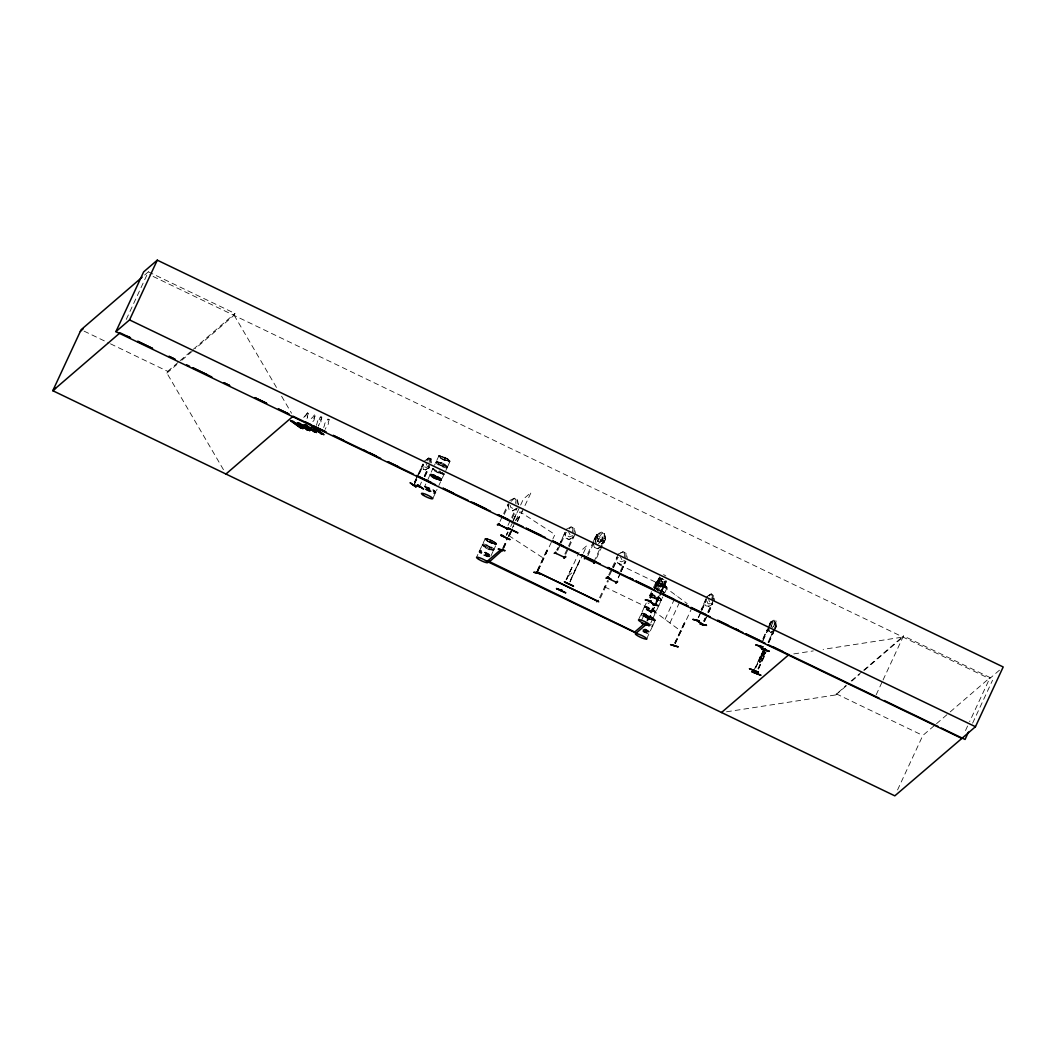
<?xml version="1.0" encoding="UTF-8"?>
<svg xmlns="http://www.w3.org/2000/svg" width="1056" height="1056" viewBox="0 0 1056 1056"><rect width="100%" height="100%" fill="white"/><g stroke="black" fill="none" stroke-linecap="round" stroke-linejoin="round"><path stroke-width="0.75" stroke-dasharray="5 3.75" d="M438.913 455.822L434.544 465.194M447.533 466.765L447.52 466.831A6.244 1.082 24.9 0 1 438.359 463.36A6.244 1.082 24.9 0 1 439.916 462.026A6.244 1.082 24.9 0 1 447.559 466.739L447.388 467.438A6.349 1.096 24.9 0 0 439.56 462.713A6.349 1.096 24.9 0 0 437.976 464.072A6.349 1.096 24.9 0 0 447.308 467.504L445.79 470.593M485.285 538.52L476.744 556.882M493.429 550.546A6.257 1.082 24.9 0 0 485.786 545.82A6.257 1.082 24.9 0 0 484.216 547.166A6.257 1.082 24.9 0 0 493.429 550.546L496.492 543.906A6.23 1.082 24.9 0 0 488.862 539.194L485.628 538.375L486.446 538.481M644.2 607.385L638.682 619.384M651.592 591.584L647.407 600.587M652.78 618.539L658.337 606.646M655.829 612.031L655.868 611.926A6.244 1.082 24.9 0 0 648.239 607.213A6.244 1.082 24.9 0 0 646.681 608.546A6.244 1.082 24.9 0 0 655.868 611.926L655.842 612.084M771.553 627.119L771.593 625.192M493.904 549.595L493.852 549.714A6.349 1.096 24.9 0 1 484.506 546.427A6.349 1.096 24.9 0 1 486.09 545.068A6.349 1.096 24.9 0 1 493.852 549.859L493.838 549.991M652.674 625.944L655.261 620.255A6.23 1.082 24.9 0 0 647.632 615.542A6.23 1.082 24.9 0 0 646.074 616.889A6.23 1.082 24.9 0 0 655.261 620.255M434.491 478.012L439.045 480.018L441.606 479.926L434.135 478.236M441.659 479.556L441.619 479.886A6.27 1.082 24.9 0 1 432.313 476.362A6.27 1.082 24.9 0 1 433.871 475.015L439.534 477.721L441.58 479.794A6.27 1.082 24.9 0 0 433.871 475.015C423.958 471.742 436.088 480.335 435.534 478.421C422.03 471.055 437.923 475.728 441.131 479.292M655.406 620.11C637.217 608.916 645.203 617.734 648.49 618.724M597.392 534.785L594.739 540.896M593.63 540.791L596.587 534.442L601.366 532.092L604.415 533.57L605.537 538.798L604.837 538.111M517.044 504.161L517.295 499.726L518.522 504.874L517.4 499.633L514.325 498.181L509.56 500.531M573.936 532.752L574.187 528.317M602.29 541.886L603.108 533.676L602.118 533.201L598.844 537.623L599.161 539.576L600.151 540.052L601.788 539.035L602.567 537.372L599.57 535.92L594.805 538.256L596.059 543.484M604.309 533.65L604.058 538.098L602.738 540.936L599.702 542.23L597.736 541.292L596.825 538.098L598.145 535.247L601.339 532.237L604.322 533.636L605.642 538.811M625.786 557.687L626.023 553.252M644.16 607.609L647.09 601.234M321.803 417.212L320.8 420.196A2.231 1.65 -53.8 0 1 319.678 423.43L318.384 425.951M660.686 587.162L658.218 585.79L660.62 587.281C668.224 586.542 663.934 571.006 662.006 587.123L659.419 588.43L657.875 587.479L657.36 584.258L661.518 578.279L663.894 579.85L664.594 585.024M713.5 595.465L711.52 602.725L708.959 604.032L707.467 603.082L707.032 599.887M430.254 462.752L430.914 458.621L431.495 463.043L430.848 458.581M443.348 459.677L442.807 459.162L443.758 459.439M444.22 459.624L444.299 459.571M489.654 541.926L489.865 542.441M490.829 542.771L490.433 542.124M485.602 538.402L485.06 538.982L487.172 540.751A6.27 1.082 24.9 0 1 488.756 539.392A6.27 1.082 24.9 0 1 496.426 544.13L496.267 543.193M647.843 618.328L655.34 620.466M652.793 618.473L652.648 619.225A6.349 1.096 24.9 0 0 644.807 614.486A6.349 1.096 24.9 0 0 643.223 615.859A6.349 1.096 24.9 0 0 652.568 619.291L649.849 624.928M659.789 585.737L667.26 587.743L662.455 584.113L655.776 582.226L661.333 586.252M661.148 586.291L661.096 585.816M515.552 503.448L516.094 499.752L515.104 499.277L512.596 502.022M572.444 532.039L572.986 528.343L572.009 527.868L570.332 529.703M624.281 556.974L624.822 553.278L623.845 552.803L622.169 554.638M652.634 626.076L652.265 626.762A6.244 1.082 24.9 0 0 651.895 626.142M775.592 625.693L776.437 626.261L774.365 630.749M775.183 625.522L776.134 621.073L774.114 619.687L770.497 622.195L768.768 625.931M760.808 656.251L760.782 659.776L764.57 652.516M763.871 649.928L763.844 653.453L765.415 651.829M764.372 650.087L759.964 656.66L759.145 661.373M759.092 661.452L759.964 656.66M762.854 656.08C768.649 647.843 763.184 658.865 762.115 655.01L762.749 651.895M762.208 655.05L763.158 650.377M765.006 651.116L764.056 655.789M711.704 599.161L712.47 595.465L711.731 595.003L710.213 596.838M429.092 462.436L429.858 458.99L429.026 458.74M774.233 624.848L774.51 620.743L772.372 623.528M308.26 413.807L307.243 416.275A2.231 1.65 -53.8 0 1 306.055 419.456L306.121 419.509A2.231 1.65 -53.8 0 0 307.243 416.275L307.243 416.275M315.018 416.09L314.015 418.242L315.031 415.76M329.195 419.852L328.178 422.321A2.231 1.65 -53.8 0 1 327.07 425.555L325.116 429.356M764.108 652.463L761.574 657.664L763.686 651.935M775.645 625.495L768.293 642.325M316.298 425.344L317.302 422.704A2.231 1.65 -53.8 0 1 319.163 419.72L320.43 417.041L321.79 417.067M323.677 427.482L324.68 424.829A2.231 1.65 -53.8 0 1 326.555 421.846L328.112 419.06M126.271 319.427L148.368 271.828L234.96 313.46L234.142 315.203L195.466 348.493M223.476 469.722L166.888 373.098L167.706 371.356L178.913 361.706M307.666 412.87L305.54 415.747A2.231 1.65 -53.8 0 0 303.745 418.348M306.61 413.648L305.606 415.8A2.231 1.65 -53.8 0 0 303.679 418.295M414.559 481.919L417.331 475.952M418.031 474.461L422.888 463.993M414.77 482.064L416.156 479.081M416.843 477.589L424.459 461.142M414.493 483.595L417.965 476.124M418.664 474.632L423.509 464.165M414.704 483.727L416.79 479.252M419.562 473.273L423.72 464.31M419.39 486.592L421.463 482.117M424.235 476.137L429.092 465.683M424.446 476.282L429.29 465.828M424.868 476.309L429.026 467.346M425.066 476.454L429.238 467.491M424.552 486.737L425.819 483.991M427.614 480.137L432.841 468.547A6.349 1.096 24.9 0 0 438.385 472.494A6.349 1.096 24.9 0 0 444.299 473.801L438.847 485.536M436.696 477.233L436.154 476.758M444.893 458L445.434 458.212M436.709 477.008L435.811 477.048L436.484 476.85M445.21 458.449L444.55 458.185M432.815 498.538L437.065 489.39M447.572 466.739L450.107 461.208A6.23 1.082 24.9 0 0 442.49 456.496A6.23 1.082 24.9 0 0 440.933 457.842A6.23 1.082 24.9 0 0 450.107 461.208M499.976 521.519L508.345 503.54M491.172 541.121L491.581 540.751M504.253 514.444L509.164 503.936M490.882 556.037L493.429 550.546M507.989 525.373L515.658 508.9M512.266 518.285L517.176 507.791M506.326 535.022L507.672 532.145M513.018 520.621L516.49 513.322L513.15 520.516M506.471 534.904L507.804 532.026M506.642 535.168L508.121 532.184M510.655 526.535L512.794 522.113M513.322 520.78L519.935 506.524M520.634 505.032L523.406 499.052L531.115 492.426L517.559 521.453M502.92 547.813L507.606 537.728M508.266 536.29L511.606 529.096M503.144 547.866L507.83 537.781M508.49 536.342L511.83 529.148M512.279 528.185L515.051 522.205M515.75 520.714L519.908 511.751L554.928 534.508L552.856 538.996M503.514 548.196L506.854 541.002M509.533 535.234L512.2 529.478M503.738 548.249L507.078 541.042M509.744 535.286L512.424 529.531M517.242 521.294L522.06 511.117M537.359 570.187L547.602 548.645L537.583 570.24M537.953 570.57L548.196 549.028L547.378 548.592M538.177 570.623L552.156 540.487M558.254 547.127L556.868 550.11L559.693 544.091M558.954 545.622L566.465 529.122M560.393 542.599L565.237 532.145M557.687 550.506L560.512 544.487M561.158 543.035L566.056 532.528M564.881 553.964L573.263 535.999M565.699 554.347L568.524 548.341M569.171 546.889L575.428 533.452M566.069 579.652L572.207 566.584L566.504 579.691M566.372 579.797L579.124 552.328M570.293 580.325L579.784 560.063L569.936 581.909M570.082 581.803L582.674 554.651M583.374 553.159L586.832 545.688L580.232 551.377M587.677 553.951L596.746 534.481L597.59 534.626M587.796 555.839L594.092 542.348M595.069 541.886L596.389 539.048L599.584 536.026M597.076 541.411L600.362 537.002L601.339 537.464L600.798 541.16L598.382 543.84M593.67 562.241L604.758 538.336L605.576 538.732L595.808 559.693M605.669 538.798L602.105 546.414L597.34 548.75L594.29 547.285L593.036 542.058M618.301 554.044L616.546 557.845L617.786 563.072L620.862 564.524L625.627 562.188M608.705 575.032L617.087 557.066M609.523 575.428L612.348 569.408M612.995 567.956L617.892 557.462M599.584 597.683L607.662 580.364M613.655 567.442L615.727 562.967L663.815 586.093L655.736 603.491M600.402 598.079L608.467 580.76M620.189 571.428L625.099 560.921M620.308 573.302L617.536 579.282L620.36 573.263M621.007 571.811L625.852 561.356L621.06 571.771M653.374 587.73L655.948 582.212M663.986 579.77L661.584 578.292L657.4 580.602L655.631 584.39L656.304 589.657M649.796 597.762L651.882 593.287M654.654 587.308L659.71 576.893L654.852 587.347M650.008 597.802L652.08 593.327M650.443 598.158L660.145 577.249L659.512 576.853L655.697 584.404L656.383 589.578A6.257 1.082 24.9 0 1 657.888 590.093M650.641 598.198L659.657 578.78M660.607 577.553L659.287 580.404L659.776 583.598L661.32 584.562L663.92 583.268L665.24 580.43M641.48 620.387L644.054 614.869M661.756 578.266L660.977 579.929L661.861 582.371L664.066 579.704M660.7 585.618L660.528 586.133M646.853 620.413L652.925 607.411M656.106 601.656L660.264 592.693M660.95 591.202L665.808 580.747L666.653 581.183L661.795 591.637M647.275 620.849L653.294 607.9M654.918 604.679L659.076 595.716M659.762 594.224L666.006 580.787M647.539 620.928L655.552 603.649M648.424 619.766L657.109 601.049M656.383 589.578L658.706 591.136L662.825 588.812L666.653 581.183L656.053 603.544M648.688 619.846L656.04 604.006M649.915 617.364L650.522 617.272M656.251 603.583L661.096 593.129M658.574 606.131L662.825 596.983M664.607 593.142L667.154 587.598A6.23 1.082 24.9 0 0 659.525 582.886A6.23 1.082 24.9 0 0 657.967 584.232A6.23 1.082 24.9 0 0 667.154 587.598M646.681 638.788L652.252 626.802M665.042 619.37L676.13 595.465M669.94 622.987L679.655 602.065M674.678 642.972L684.961 621.456L674.942 643.051M675.167 643.328L685.436 621.812L684.697 621.39M675.418 643.408L691.482 608.784M708.312 606.751C720.944 599.161 701.012 613.47 705.408 600.046L707.164 596.257L701.065 609.8M701.276 609.84L706.121 599.386M698.214 617.654L700.986 611.688M701.686 610.196L706.53 599.729M698.425 617.707L701.197 611.728M701.884 610.236L706.055 601.273M703.679 621.113L705.065 618.13M707.837 612.15L712.681 601.696M703.877 621.152L705.276 618.169M708.048 612.19L712.892 601.735M704.286 621.509L707.758 614.038M708.444 612.546L712.615 603.583M704.497 621.548L707.969 614.077M708.655 612.586L712.826 603.623M762.947 638.656L767.118 629.693M768.847 625.944L770.576 622.222L774.18 619.832L771.448 622.868M763.198 638.722L768.742 626.776M769.441 625.284L770.458 622.129M762.775 640.517L767.633 630.062M768.319 628.571L771.157 622.235M763.026 640.583L769.27 627.145M769.956 625.64L771.342 622.657L770.576 622.222M773.454 626.657L776.054 621.06L776.279 626.221L774.51 630.01L770.854 632.452L768.913 630.894L770.774 632.425M770.893 626.644L774.193 619.714M753.799 670.547L762.115 652.621M755.396 667.828L763.026 651.394M755.713 667.946L763.33 651.512M768.055 642.259L774.286 628.822M759.396 661.901L764.399 651.13M762.458 655.591L763.594 653.136M768.57 642.629L776.437 626.261M768.821 642.695L773.665 632.24M758.01 668.659L765.64 652.225M758.221 668.923L765.943 652.344M758.538 669.042L765.468 654.113M726.515 711.797L835.718 694.94L846.212 685.252M876.163 694.835L882.341 681.503M883.04 680.024L903.5 635.936L990.079 677.582L969.619 721.657M897.547 789.954L922.838 735.464L935.286 724.746M965.501 730.554L968.933 723.149M972.616 723.175L992.561 680.222M318.305 425.898L319.678 423.43M314.437 414.823L312.391 417.767A2.231 1.65 -53.8 0 0 310.517 420.737L310.596 420.803M427.574 460.812L429.092 458.792M662.112 579.374L659.076 583.81L659.934 586.225L662.178 583.572L662.891 579.85L662.046 579.361M426.637 460.363L428.485 457.934L430.914 458.621M320.311 417.318L320.971 416.816M759.053 661.333L759.884 662.442L762.419 659.551M709.302 596.046L711.19 594.026M511.13 501.323L514.338 498.3L509.665 500.597M569.105 528.911L571.23 526.891L574.292 528.238L575.533 533.478M144.632 275.035L148.368 271.828M180.154 360.624L234.96 313.46M166.888 373.098L176.827 364.531M181.804 360.254L194.225 349.562M515.618 520.12L520.014 516.318M596.746 534.481L597.538 534.956M568.036 576.22L575.744 569.593M851.189 680.962L862.396 671.312M863.636 670.243L903.5 635.936M835.718 694.94L846.938 685.304M851.915 681.014L859.386 674.573M864.362 670.296L902.972 637.058L823.112 649.387M936.527 723.677L948.988 712.958M950.228 711.889L990.079 677.582M999.478 670.164L989.564 678.704L149.569 274.745M490.908 540.949L491.555 541.306M661.544 584.575L662.006 584.852M649.744 617.166L650.338 617.219M656.212 600.257L657.07 600.613M772.174 627.554L773.467 626.512M424.459 461.155L428.551 457.987L430.835 458.713M327.809 419.179L329.3 419.641M428.934 465.59L426.347 467.425L424.829 467.016L424.354 464.35M599.214 542.375L602.131 540.276L598.937 541.543L597.934 538.27L598.184 541.86M774.391 629.904L770.854 632.452M708.51 595.465L711.203 593.908L713.579 595.386L714.107 600.613L713.579 595.386M707.282 596.35L711.256 594.04M516.806 508.583L512.12 510.893L509.15 509.48M516.886 508.662L512.107 511.025L509.045 509.56L507.817 504.306M566.557 529.188L571.243 526.759M568.999 539.497L573.698 537.174L568.999 539.616L565.95 538.151L564.722 532.897L566.056 538.058L569.012 539.484M601.458 543.682L603.821 542.507L601.498 543.774M597.34 548.632L600.877 546.889M620.677 552.882L623.08 551.694L626.142 553.159L627.37 558.413M618.394 554.11L623.08 551.813M572.629 535.603L569.593 536.897L567.613 535.946L566.716 532.765M624.466 560.525L621.43 561.832L619.463 560.881L618.552 557.687M444.602 458.119L445.315 458.489M442.873 459.149L450.226 461.353L445.421 457.723L438.728 455.836L443.942 459.65M444.431 459.941L443.692 459.716M436.735 477.47L436.286 476.863M441.065 480.11L440.26 480.005M793.769 653.915L813.331 650.905M435.191 478.526L434.333 478.064M489.588 541.913L496.505 544.157A6.27 1.082 24.9 0 1 487.199 540.738L486.156 540.052M660.119 585.79L660.172 585.922M660.475 586.172L661.478 586.291M307.586 412.817L308.365 413.596M657.769 580.576L658.284 585.803M661.742 584.509L662.363 584.602M494.142 543.893L495.238 544.157M660.304 585.684L660.845 585.671M649.084 618.697L648.278 618.196L649.202 618.473M426.901 465.366L426.043 463.478M425.634 469.986L429.673 466.778L425.647 469.88L423.364 469.26M768.913 630.973L768.887 627.211M768.834 631.052L768.808 627.224M432.432 474.857L433.739 475.292A6.23 1.082 24.9 0 1 441.382 480.005A6.23 1.082 24.9 0 1 432.208 476.639A6.23 1.082 24.9 0 1 433.765 475.292M436.59 477.325L435.97 477.167M435.376 478.83L434.491 478.46M490.248 542.243L490.829 542.718M762.432 659.617L759.884 662.442M492.835 543.444L489.865 542.124M650.153 619.225L651.605 619.806M649.044 619.014L648.358 618.71M496.228 543.193L488.849 539.167A6.23 1.082 24.9 0 0 487.318 540.54A6.23 1.082 24.9 0 0 496.492 543.906M490.301 539.774L491.792 540.448M570.029 534.719L568.722 532.29M621.865 559.64L620.558 557.212M594.304 547.272L597.353 548.737M512.688 508.306L510.721 507.355L510.114 505.23M617.879 563.006L620.862 564.406M84.044 331.122L108.992 343.121M110.471 343.82L167.706 371.356M836.246 693.832L922.838 735.464M604.639 586.872L652.727 609.985M446.846 458.476L448.114 459.215M489.865 542.058L490.288 542.428M487.172 540.751L490.697 542.348L489.337 542.058M663.551 574.556L665.874 575.995M709.513 601.841L708.682 599.412M508.82 535.643L543.84 558.413M653.255 618.262L654.284 618.948M321.79 418.044L320.8 420.196M320.166 417.569L319.163 419.72M312.827 421.423L312.906 421.476A2.231 1.65 -53.8 0 0 313.949 418.189M663.63 586.252L687.232 603.649M652.542 610.157L681.094 631.198M430.452 475.306L431.178 475.886M234.142 315.203L276.593 387.684M281.582 396.211L291.562 413.266M603.874 542.626L602.633 537.372L603.755 542.612M594.832 538.23L596.165 543.404M422.73 464.878L423.271 469.352M488.083 556.895A6.257 1.082 24.9 0 1 480.137 553.067A6.257 1.082 24.9 0 1 481.417 551.971A6.257 1.082 24.9 0 1 489.364 555.799M489.403 556.816A6.349 1.096 24.9 0 1 480.902 553.12A6.349 1.096 24.9 0 1 481.153 551.443A6.349 1.096 24.9 0 1 489.601 555.43M489.562 556.486A6.349 1.096 24.9 0 1 480.718 552.552A6.349 1.096 24.9 0 1 482.117 551.351A6.349 1.096 24.9 0 1 490.486 555.694M489.68 556.063A6.257 1.082 24.9 0 1 480.652 551.971A6.257 1.082 24.9 0 1 483.226 551.311A6.257 1.082 24.9 0 1 490.934 555.746M642.932 629.336A6.244 1.082 24.9 0 1 649.136 633.481A6.244 1.082 24.9 0 1 641.203 630.841M644.609 629.614A6.349 1.096 24.9 0 1 649.4 633.151L649.48 633.085A6.349 1.096 24.9 0 1 642.787 631.198M652.159 625.786A6.349 1.096 24.9 0 1 652.027 626.657M644.939 628.901A6.257 1.082 24.9 0 1 649.651 632.386L649.638 632.386A6.257 1.082 24.9 0 1 643.13 630.458M644.767 629.284A6.349 1.096 24.9 0 1 649.559 632.808A6.349 1.096 24.9 0 1 642.946 630.854M652.304 625.456A6.349 1.096 24.9 0 1 652.186 626.327M651.697 624.452A6.244 1.082 24.9 0 1 652.278 625.891M441.962 472.415A6.244 1.082 24.9 0 1 442.781 474.461A6.244 1.082 24.9 0 1 434.795 471.055A6.244 1.082 24.9 0 1 433.963 469.022M439.27 470.963A6.244 1.082 24.9 0 1 440.695 471.689M443.19 473.788A6.349 1.096 24.9 0 1 437.065 471.438A6.349 1.096 24.9 0 1 432.96 468.574M443.296 473.365A6.244 1.082 24.9 0 1 437.989 471.412M436.564 470.686A6.244 1.082 24.9 0 1 435.296 469.96M434.28 469.273A6.244 1.082 24.9 0 1 433.58 468.679M425.225 487.806A6.257 1.082 24.9 0 1 433.62 491.449A6.257 1.082 24.9 0 1 433.382 493.112A6.257 1.082 24.9 0 1 425.04 489.179M425.344 487.384A6.349 1.096 24.9 0 1 433.844 491.08A6.349 1.096 24.9 0 1 433.607 492.756A6.349 1.096 24.9 0 1 425.146 488.77M424.961 486.618A6.257 1.082 24.9 0 1 433.752 490.116A6.257 1.082 24.9 0 1 433.501 491.898A6.257 1.082 24.9 0 1 424.842 487.476M424.71 486.961A6.349 1.096 24.9 0 1 433.224 490.261A6.349 1.096 24.9 0 1 434.135 492.518A6.349 1.096 24.9 0 1 425.304 488.426M654.562 587.704A6.257 1.082 24.9 0 1 660.62 590.014A6.257 1.082 24.9 0 1 664.646 592.838M659.38 590.766A6.257 1.082 24.9 0 1 660.805 591.492M656.594 589.103A6.349 1.096 24.9 0 1 661.003 591.109M662.297 591.848A6.349 1.096 24.9 0 1 663.326 592.535M654.324 588.047A6.349 1.096 24.9 0 1 664.198 592.799M648.978 603.596A6.23 1.082 24.9 0 1 647.962 602.91M661.505 599.821L661.531 599.729A6.257 1.082 24.9 0 0 653.888 595.003A6.257 1.082 24.9 0 0 652.331 596.35A6.257 1.082 24.9 0 0 661.544 599.729L661.505 599.795M447.058 467.808L447.058 467.848A6.257 1.082 24.9 0 1 437.844 464.468A6.257 1.082 24.9 0 1 439.402 463.122A6.257 1.082 24.9 0 1 447.058 467.848M652.318 619.595L652.304 619.621A6.244 1.082 24.9 0 1 643.104 616.255A6.244 1.082 24.9 0 1 644.662 614.909A6.244 1.082 24.9 0 1 652.304 619.621M661.069 600.772L661.056 600.798A6.244 1.082 24.9 0 1 651.829 597.458A6.244 1.082 24.9 0 1 653.387 596.112A6.244 1.082 24.9 0 1 661.03 600.824M661.373 600.428L661.346 600.455A6.349 1.096 24.9 0 0 653.532 595.703A6.349 1.096 24.9 0 0 651.948 597.062A6.349 1.096 24.9 0 0 661.294 600.494L661.294 600.494M493.64 550.242L493.614 550.268A6.349 1.096 24.9 0 1 484.348 546.77A6.349 1.096 24.9 0 1 485.932 545.411A6.349 1.096 24.9 0 1 493.693 550.202L493.667 550.229M441.434 480.242L441.408 480.256A6.27 1.082 24.9 0 1 432.089 476.85A6.27 1.082 24.9 0 1 433.646 475.504A6.27 1.082 24.9 0 1 441.316 480.242M513.163 526.271L513.757 526.654L513.163 526.271M487.054 541.081A6.23 1.082 24.9 0 0 496.241 544.447A6.23 1.082 24.9 0 0 488.611 539.748A6.23 1.082 24.9 0 0 487.054 541.081M484.744 546.058A6.244 1.082 24.9 0 0 493.931 549.437A6.244 1.082 24.9 0 0 486.301 544.711A6.244 1.082 24.9 0 0 484.744 546.058M645.823 617.43A6.23 1.082 24.9 0 0 655.01 620.809A6.23 1.082 24.9 0 0 647.381 616.097A6.23 1.082 24.9 0 0 645.823 617.43M645.955 617.1A6.27 1.082 24.9 0 0 655.195 620.492A6.27 1.082 24.9 0 0 647.526 615.754A6.27 1.082 24.9 0 0 645.955 617.1M432.406 476.203A6.23 1.082 24.9 0 0 441.593 479.569A6.23 1.082 24.9 0 0 433.963 474.857A6.23 1.082 24.9 0 0 432.406 476.203M440.682 458.383A6.23 1.082 24.9 0 0 449.856 461.749A6.23 1.082 24.9 0 0 442.24 457.05A6.23 1.082 24.9 0 0 440.682 458.383M440.814 458.053A6.27 1.082 24.9 0 0 450.041 461.446A6.27 1.082 24.9 0 0 442.372 456.707A6.27 1.082 24.9 0 0 440.814 458.053M438.134 463.729A6.349 1.096 24.9 0 0 447.467 467.161A6.349 1.096 24.9 0 0 439.705 462.37A6.349 1.096 24.9 0 0 438.134 463.729M431.957 477.18A6.23 1.082 24.9 0 0 441.131 480.546A6.23 1.082 24.9 0 0 433.514 475.847A6.23 1.082 24.9 0 0 431.957 477.18M657.703 584.8A6.23 1.082 24.9 0 0 666.89 588.166A6.23 1.082 24.9 0 0 659.261 583.466A6.23 1.082 24.9 0 0 657.703 584.8M657.848 584.443A6.27 1.082 24.9 0 0 667.088 587.836A6.27 1.082 24.9 0 0 659.419 583.097A6.27 1.082 24.9 0 0 657.848 584.443M652.106 596.719A6.349 1.096 24.9 0 0 661.452 600.151A6.349 1.096 24.9 0 0 653.69 595.36A6.349 1.096 24.9 0 0 652.106 596.719M646.285 609.259A6.349 1.096 24.9 0 0 655.631 612.691A6.349 1.096 24.9 0 0 647.869 607.9A6.349 1.096 24.9 0 0 646.285 609.259M643.606 615.146A6.257 1.082 24.9 0 0 652.819 618.526A6.257 1.082 24.9 0 0 645.163 613.8A6.257 1.082 24.9 0 0 643.606 615.146M646.153 609.655A6.257 1.082 24.9 0 0 655.367 613.034A6.257 1.082 24.9 0 0 647.711 608.309A6.257 1.082 24.9 0 0 646.153 609.655M643.381 615.516A6.349 1.096 24.9 0 0 652.727 618.948A6.349 1.096 24.9 0 0 644.965 614.156A6.349 1.096 24.9 0 0 643.381 615.516M646.444 608.916A6.349 1.096 24.9 0 0 655.789 612.348A6.349 1.096 24.9 0 0 648.028 607.556A6.349 1.096 24.9 0 0 646.444 608.916"/><path stroke-width="1.5" d="M508.768 528.33L506.933 529.346L508.53 527.683M565.66 556.961L565.435 556.274L563.864 557.99M595.544 561.647L593.828 563.323L595.426 562.069M615.661 582.82L617.509 581.896L617.219 581.17M646.747 638.933L646.694 638.999A6.23 1.082 24.9 0 0 638.933 634.3A6.23 1.082 24.9 0 0 637.375 635.633A6.23 1.082 24.9 0 0 646.549 639.012L646.642 639.025M649.915 625.073L649.836 625.165A6.23 1.082 24.9 0 0 642.101 620.44A6.23 1.082 24.9 0 0 640.543 621.773A6.23 1.082 24.9 0 0 649.717 625.152M652.78 604.56L658.535 605.642M653.057 604.745L658.403 605.656M706.108 625.192L700.445 624.109M417.648 484.889L423.535 488.954M534.244 572.392L540.25 573.698M761.838 649.176L769.177 651.328M768.94 651.156L764.808 649.48M678.084 646.813L670.56 644.609L677.992 646.826M752.07 671.88L760.808 675.114M573.421 586.106L564.353 581.856L573.474 586.08M115.909 331.65L143.642 271.894L157.278 260.159L1003.2 666.97L975.467 726.713L961.831 738.448L115.909 331.65L129.545 319.915L157.278 260.159M489.496 561.277L489.152 562.03L503.039 549.648L502.735 550.598L502.748 549.582M502.405 549.252L501.798 550.11M502.616 549.358L501.89 550.15L502.669 550.559M536.699 571.626L536.29 572.524L537.174 572.959M536.91 571.679L536.21 572.458L537.095 572.906M536.554 572.563L537.504 572.035L537.161 572.972M537.478 571.679L536.738 572.814L537.464 572.022M565.673 592.746L556.538 588.562L561.99 590.502M561.277 590.766L561.739 590M561.515 589.618L560.908 590.542M586.423 557.238L584.311 558.743L586.159 557.621M607.754 577.17C606.038 578.86 610.487 578.384 607.543 577.051L606.025 578.345L607.794 577.104L607.226 577.975L616.282 582.252L615.424 581.935M607.398 578.081L607.688 577.064M645.823 624.518C646.351 622.961 646.721 625.033 645.11 624.162L645.572 623.251L645.163 624.122L646.074 624.558L636.187 633.112L487.106 561.422L500.742 549.688L502.339 550.453M764.927 648.82L765.164 650.14L765.376 648.991M765.178 648.886L764.518 649.717M765.336 648.978L764.821 649.783M961.831 738.448L894.815 795.841L721.512 712.496L789.043 654.535M968.484 732.059L965.052 739.464L941.292 728.033M509.824 539.656L500.821 535.3L509.942 539.471M556.538 588.562L565.62 592.852M758.208 672.118L749.404 668.672L758.366 672.157M410.243 482.816L416.117 486.908M415.76 486.882L410.269 482.922M641.612 623.251L649.334 625.706L641.916 623.344M762.788 646.853L755.674 644.899L763.092 646.985M498.34 549.12L505.098 550.691L498.406 549.08M693.198 619.476L699.27 620.875L692.842 619.357M651.301 601.154L645.163 599.94L650.932 601.036M80.309 331.452L83.107 328.878M55.598 388.133L52.8 390.707L721.631 712.562M499.237 523.816L497.785 524.898M554.202 553.384L555.707 552.13M596.534 601.709L598.105 600.468M142.138 277.187L81.114 329.71L52.8 390.707L120.054 332.825L130.416 337.801M225.826 474.118L293.066 416.236L325.736 431.944M497.297 524.819L498.815 523.525M507.5 528.792L498.538 524.41M506.959 529.386L508.411 528.145M487.463 560.683L636.464 632.874M556.393 553.529L555.641 553.08M564.194 558.149L565.66 556.921M585.618 558.452L594.409 562.69M608.52 577.843L611.318 579.19M634.709 632.029L644.345 623.74L646.1 624.571M290.413 420.618L300.538 427.904M302.702 428.538L292.736 421.331M307.019 429.779L297.528 422.704M297.251 422.611L307.864 430.003L307.27 429.686M299.191 423.192L309.83 430.584L299.68 423.337M303.996 424.565L314.635 431.957L304.352 424.644M300.524 427.614L301.039 428.063M306.002 425.146L316.615 432.538L316.008 432.208M315.81 432.313L305.976 425.146M321.697 434.003L311.837 426.809M307.006 429.739L307.811 430.016M313.672 427.376L314.081 427.337M309.289 430.439L309.791 430.597M321.209 433.858L321.499 433.963M311.375 426.703L312.088 426.73M323.479 434.544L313.342 427.244M413.213 484.915L420.037 486.763M420.275 486.948L413.675 485.021M754.34 670.956L756.532 673.57M555.43 553.08L564.406 557.383L563.653 556.948M598.726 601.867L597.934 601.405M533.861 572.207L540.619 573.91M753.733 670.547L756.241 673.266M423.522 489.007L417.371 484.77M762.062 649.361L769.164 651.367M655.631 605.114L648.754 600.851M655.314 605.022L648.344 600.732M702.86 624.479L696.551 620.36M751.925 671.774L760.729 675.22M696.524 620.347L703.19 624.571M129.545 319.915L975.467 726.713M137.808 341.365L152.618 348.48L137.861 341.326M174.821 359.159L168.894 356.308L174.86 359.132M186.661 364.848L189.618 366.274M211.82 376.952L192.575 367.699L207.412 374.801M229.588 385.493L223.661 382.642L229.601 385.48M305.105 421.819L311.045 424.67M314.015 426.096L325.882 431.812M333.313 435.376L343.702 440.378M363 449.658L365.97 451.084M368.94 452.509L376.358 456.073M388.238 461.789L398.627 466.792M417.925 476.071L431.284 482.5M443.164 488.202L453.552 493.205M472.85 502.484L486.209 508.913M498.089 514.615L508.477 519.618M526.284 528.185L541.134 535.326M553.014 541.028L563.402 546.031M581.209 554.598L596.059 561.739M607.939 567.442L618.328 572.444M630.208 578.147L633.164 579.586M636.134 581.011L650.984 588.152M662.864 593.855L673.253 598.858M685.133 604.56L688.09 605.999M691.06 607.424L705.91 614.566M717.79 620.268L728.178 625.271M735.596 628.835L738.566 630.26M745.985 633.838L760.835 640.979M772.715 646.681L783.103 651.684M127.512 336.336L130.469 337.762M333.155 435.508L380.662 458.357M388.08 461.921L413.318 474.065M416.288 475.49L435.574 484.77M443.005 488.334L468.244 500.478M471.214 501.904L490.499 511.183M497.93 514.747L523.169 526.891M526.126 528.317L545.424 537.596M552.856 541.174L578.094 553.304M581.051 554.73L600.349 564.01M607.781 567.587L633.019 579.718M635.976 581.143L655.274 590.423M662.706 594L687.944 606.131M690.901 607.556L710.2 616.836M717.631 620.413L742.856 632.544M745.826 633.97L765.125 643.249M768.095 644.675L788.885 654.68M790.35 655.38L879.146 698.122M884.281 700.55L938.335 726.607M498.63 524.462L507.474 528.7M617.483 581.83L616.057 583.097M607.477 577.091L608.586 577.5L608.164 578.358M501.098 534.798L503.699 535.986M646.8 623.977L645.295 625.192L646.958 623.964M765.006 650.047C767.712 648.674 760.716 649.994 759.409 646.087M700.432 624.162L706.504 625.376L700.181 623.924M313.553 427.178L323.994 434.676M322.014 434.082L311.678 426.782M292.618 421.133L303.059 428.63M290.69 420.565L301.079 428.036M674.428 645.744L673.622 645.308M646.259 624.268A6.27 1.082 24.9 0 1 644.807 623.687M508.702 528.449L517.744 532.805L508.702 528.449M537.412 572.194L597.511 601.088L537.412 572.194M266.587 403.286L254.747 397.597L266.6 403.286M288.79 413.965L278.428 408.989L288.79 413.965M478.606 559.284A6.23 1.082 24.9 0 0 487.78 562.65A6.23 1.082 24.9 0 0 480.163 557.951A6.23 1.082 24.9 0 0 478.606 559.284M423.509 495.383A6.23 1.082 24.9 0 0 432.683 498.749A6.23 1.082 24.9 0 0 425.066 494.05A6.23 1.082 24.9 0 0 423.509 495.383M644.886 623.515A6.23 1.082 24.9 0 0 646.325 624.083A6.23 1.082 24.9 0 1 644.873 623.528"/></g></svg>
